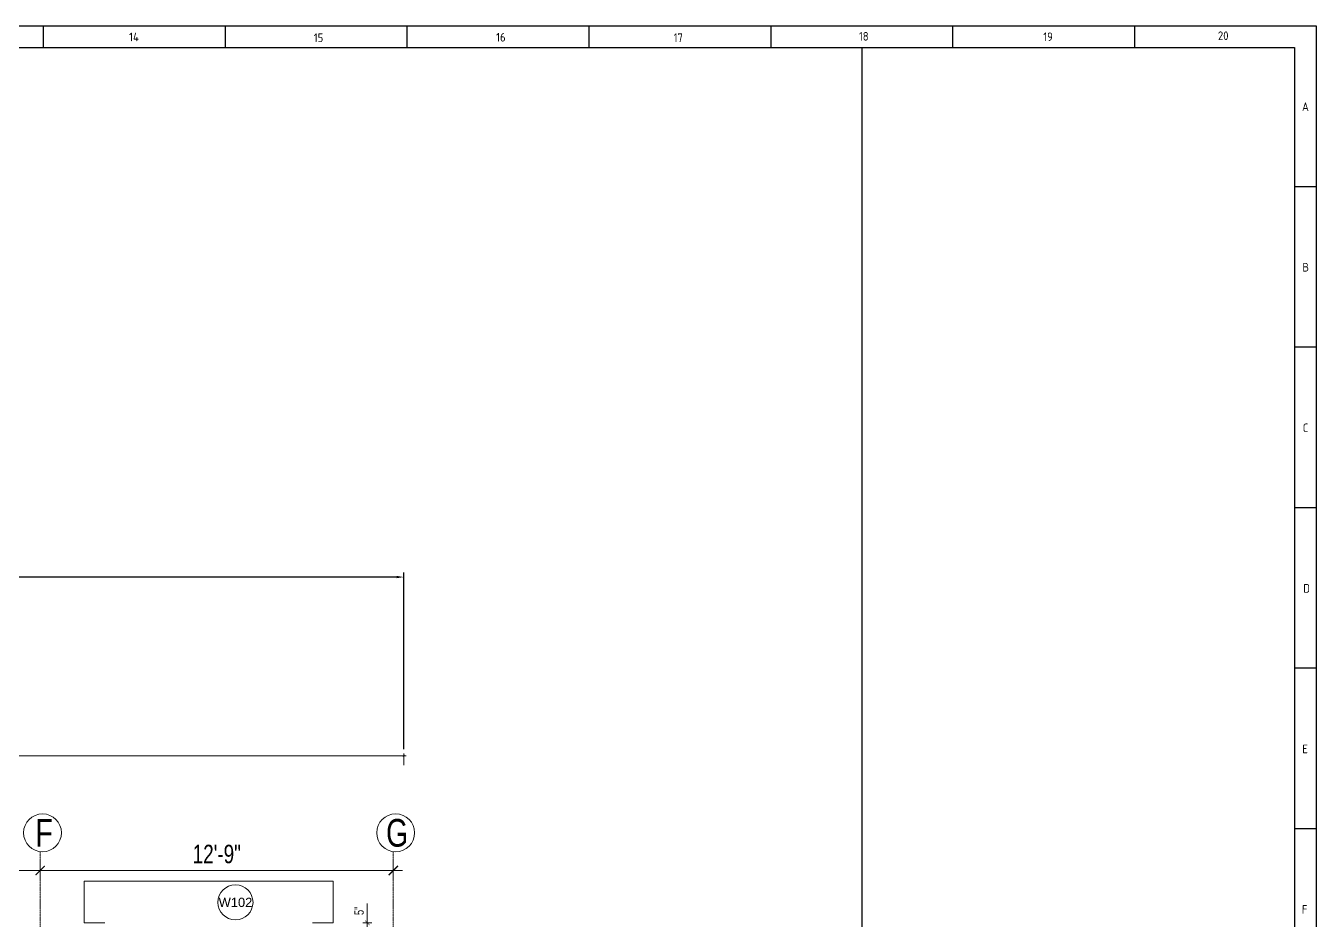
# Model space of a CAD drawing. Header units: inches. Extents: x 985 to 11353, y 526 to 2181.
# Drawn here: x 10794 to 11353, y 1793 to 2181 of the extents above; entities that cross this region are included whole.
import ezdxf
from ezdxf.enums import TextEntityAlignment as Align

# ---------------------------------------------------------------- set-up
doc = ezdxf.new("R2010")
doc.units = ezdxf.units.IN
doc.header["$MEASUREMENT"] = 0
doc.linetypes.add('DASH', pattern=[0.35, 0.25, -0.1])
doc.linetypes.add('PHANTOMX2', pattern=[5, 2.5, -0.5, 0.5, -0.5, 0.5, -0.5])
doc.layers.add('CABLE ROUTE FOR TOTAL PLANE-EMBED 2_DWG$0$SILICAGEL BORDER', color=7, linetype='Continuous')
doc.layers.add('FREE-TEXT', color=7, linetype='Continuous')
for name, color, linetype, lineweight in [('Dimension', 22, 'Continuous', 13), ('grid', 9, 'Continuous', 13), ('Grid marker', 161, 'Continuous', 15), ('Grid Text', 5, 'Continuous', 15), ('I-DOOR-IDEN-N', 7, 'Continuous', 15), ('Plaster Line', 5, 'Continuous', 15), ('Sunshed', 5, 'Continuous', 15)]:
    doc.layers.add(name, color=color, linetype=linetype, lineweight=lineweight)
doc.styles.add('Arial', font='arial.ttf')
doc.styles.get("Standard").update_dxf_attribs({"font": 'isocp3.shx'})
doc.styles.add('Swiss721', font='swisscl.ttf')
doc.dimstyles.new('DIM02 (inch)', dxfattribs={"dimtxt": 2, "dimasz": 1, "dimexe": 1, "dimexo": 0, "dimgap": 0.5, "dimtad": 1, "dimdec": 1, "dimzin": 0, "dimdsep": 46, "dimlunit": 5, "dimtxsty": 'Swiss721', "dimblk": 'ARCHTICK', "dimcen": 0, "dimdle": 1, "dimclrd": 256, "dimclre": 256, "dimclrt": 256, "dimadec": 0, "dimazin": 0, "dimtfac": 1, "dimtdec": 1, "dimtofl": 0, "dimtmove": 0, "dimatfit": 3, "dimldrblk": 'ARCHTICK', "dimfxl": 1, "dimfxlon": 1, "dimtolj": 1, "dimtzin": 0, "dimlwd": 9, "dimlwe": 9, "dimarcsym": 0})
doc.dimstyles.new('DIM08', dxfattribs={"dimtxt": 8, "dimasz": 4, "dimexe": 4, "dimexo": 0, "dimgap": 3, "dimtad": 1, "dimdec": 1, "dimzin": 3, "dimdsep": 46, "dimlunit": 4, "dimtxsty": 'Swiss721', "dimblk": 'ARCHTICK', "dimcen": 0, "dimdle": 4, "dimclrd": 256, "dimclre": 256, "dimclrt": 256, "dimadec": 0, "dimazin": 0, "dimtfac": 1, "dimtdec": 1, "dimtofl": 0, "dimtmove": 0, "dimatfit": 3, "dimldrblk": 'ARCHTICK', "dimfxl": 4, "dimfxlon": 1, "dimtfill": 1, "dimtolj": 1, "dimtzin": 0, "dimlwd": 9, "dimlwe": 9, "dimarcsym": 0})
doc.dimstyles.get("Standard").update_dxf_attribs({"dimtxt": 2, "dimasz": 3, "dimexe": 2, "dimexo": 2, "dimgap": 1, "dimtad": 0, "dimtih": 1, "dimtoh": 1, "dimdec": 1, "dimzin": 0, "dimdsep": 46, "dimtxsty": 'Standard', "dimcen": 0, "dimclrd": 256, "dimclre": 256, "dimclrt": 256, "dimadec": 1, "dimazin": 0, "dimtfac": 1, "dimtdec": 1, "dimtofl": 0, "dimtmove": 0, "dimatfit": 3, "dimfxl": 1, "dimtolj": 1, "dimtzin": 0, "dimlwd": -1, "dimlwe": -1, "dimarcsym": 0})

# ---------------------------------------------------------------- blocks, each defined once
blk = doc.blocks.new('240A1')
at = {"color": 0, "lineweight": -3}
for p, q in [((1045821.62, 286840.35), (1045821.62, 286835.35)), ((1045863.67, 286840.35), (1045863.67, 286835.35)), ((1045905.72, 286840.35), (1045905.72, 286835.35)), ((1045947.77, 286840.35), (1045947.77, 286835.35)), ((1045989.82, 286840.35), (1045989.82, 286835.35)), ((1046031.87, 286840.35), (1046031.87, 286835.35)), ((1046073.92, 286840.35), (1046073.92, 286835.35)), ((1046110.97, 286803.22), (1046115.97, 286803.22)), ((1046110.97, 286766.1), (1046115.97, 286766.1)), ((1046110.97, 286728.97), (1046115.97, 286728.97)), ((1046110.97, 286691.85), (1046115.97, 286691.85)), ((1046110.97, 286654.72), (1046115.97, 286654.72))]:
    blk.add_line(p, q, dxfattribs=at)
at = {"lineweight": -3}
blk.add_line((1046010.97, 286362.35), (1046010.97, 286835.35), dxfattribs=at)
at = {"color": 5, "lineweight": -3}
blk.add_lwpolyline([(1045274.97, 286840.35), (1046115.97, 286840.35), (1046115.97, 286246.35), (1045274.97, 286246.35)], close=True, dxfattribs=at)
at = {"color": 0, "lineweight": -3}
blk.add_lwpolyline([(1045279.97, 286835.35), (1046110.97, 286835.35), (1046110.97, 286251.35), (1045279.97, 286251.35)], close=True, dxfattribs=at)
at = {"lineweight": -3, "char_height": 2, "attachment_point": 1}
for s, insert in [('14', (1045841.46, 286838.77)), ('16', (1045926.33, 286838.71)), ('18', (1046010.22, 286838.92)), ('19', (1046052.85, 286838.81)), ('20', (1046093.24, 286839.05)), ('15', (1045884.16, 286838.59)), ('17', (1045967.36, 286838.61)), ('A', (1046112.67, 286822.63)), ('B', (1046112.77, 286785.51)), ('C', (1046112.88, 286748.38)), ('D', (1046112.98, 286711.26)), ('E', (1046112.76, 286674.13)), ('F', (1046112.65, 286637.01))]:
    blk.add_mtext_dynamic_manual_height_columns(s, width=2, gutter_width=1, heights=[0], dxfattribs=dict(at, insert=insert))
blk = doc.blocks.new('_ArchTick')
at = {"color": 0, "linetype": 'ByBlock', "const_width": 0.15}
blk.add_lwpolyline([(-0.5, -0.5), (0.5, 0.5)], dxfattribs=at)
blk = doc.blocks.new('*D132')
at = {"layer": 'Defpoints', "color": 0, "transparency": 16777216}
for p in [(10634.88, 1814.98), (10799.88, 1814.98), (10799.88, 1809.71)]:
    blk.add_point(p, dxfattribs=at)
at = {"layer": 'Dimension', "lineweight": 9, "transparency": 16777216}
for p, q in [((10634.88, 1814.98), (10634.88, 1818.98)), ((10799.88, 1814.8), (10799.88, 1818.98)), ((10630.88, 1814.98), (10803.88, 1814.98))]:
    blk.add_line(p, q, dxfattribs=at)
at = {"layer": 'Dimension', "lineweight": 9, "transparency": 16777216, "xscale": 4, "yscale": 4, "zscale": 4, "rotation": 180}
blk.add_blockref('_ArchTick', (10634.88, 1814.98), dxfattribs=at)
at = {"layer": 'Dimension', "lineweight": 9, "transparency": 16777216, "xscale": 4, "yscale": 4, "zscale": 4}
blk.add_blockref('_ArchTick', (10799.88, 1814.98), dxfattribs=at)
at = {"layer": 'Dimension', "transparency": 16777216, "insert": (10717.38, 1822.08), "char_height": 8, "attachment_point": 5, "style": 'Swiss721', "bg_fill": 3, "box_fill_scale": 1.25, "bg_fill_color": 256, "bg_fill_true_color": 13158600, "bg_fill_transparency": 0}
blk.add_mtext('\\A1;13\'-9"', dxfattribs=at)
blk = doc.blocks.new('*D173')
at = {"layer": 'Defpoints', "color": 0, "transparency": 16777216}
for p in [(10944.17, 1792.28), (10941.7, 1787.28), (10944.17, 1787.28)]:
    blk.add_point(p, dxfattribs=at)
at = {"layer": 'Dimension', "lineweight": 9, "transparency": 16777216}
for p, q in [((10941.7, 1792.28), (10941.7, 1800.69)), ((10943.7, 1792.28), (10939.7, 1792.28)), ((10941.7, 1787.28), (10941.7, 1794.28)), ((10943.7, 1787.28), (10939.7, 1787.28))]:
    blk.add_line(p, q, dxfattribs=at)
at = {"layer": 'Dimension', "lineweight": 9, "transparency": 16777216, "xscale": 2, "yscale": 2, "zscale": 2}
for p, rotation in [((10941.7, 1792.28), 90), ((10941.7, 1787.28), 270)]:
    blk.add_blockref('_ArchTick', p, dxfattribs=dict(at, rotation=rotation))
at = {"layer": 'Dimension', "transparency": 16777216, "insert": (10938.16, 1797.49), "char_height": 4, "attachment_point": 5, "rotation": 90, "style": 'Swiss721', "bg_fill": 3, "box_fill_scale": 1.25, "bg_fill_color": 256, "bg_fill_true_color": 13158600, "bg_fill_transparency": 0}
blk.add_mtext('\\A1;5"', dxfattribs=at)
blk = doc.blocks.new('wall&door')
at = {"color": 0, "linetype": 'ByBlock', "lineweight": -2}
blk.add_circle((0, 0), 3.04, dxfattribs=at)
at = {"color": 0, "linetype": 'ByBlock', "lineweight": -2, "ltscale": 25.4, "style": 'Arial'}
blk.add_attdef('PT1', text='', height=1.6, dxfattribs=at).set_placement((0, 0), align=Align.MIDDLE_CENTER)
blk = doc.blocks.new('*D234')
at = {"layer": 'Defpoints', "color": 0, "transparency": 16777216}
for p in [(10799.88, 1814.98), (10799.88, 1809.71), (10952.98, 1802.56)]:
    blk.add_point(p, dxfattribs=at)
at = {"layer": 'Dimension', "lineweight": 9, "transparency": 16777216}
for p, q in [((10799.88, 1814.8), (10799.88, 1818.98)), ((10952.98, 1814.8), (10952.98, 1818.98)), ((10956.98, 1814.98), (10795.88, 1814.98))]:
    blk.add_line(p, q, dxfattribs=at)
at = {"layer": 'Dimension', "lineweight": 9, "transparency": 16777216, "xscale": 4, "yscale": 4, "zscale": 4, "rotation": 180}
blk.add_blockref('_ArchTick', (10799.88, 1814.98), dxfattribs=at)
at = {"layer": 'Dimension', "lineweight": 9, "transparency": 16777216, "xscale": 4, "yscale": 4, "zscale": 4}
blk.add_blockref('_ArchTick', (10952.98, 1814.98), dxfattribs=at)
at = {"layer": 'Dimension', "transparency": 16777216, "insert": (10876.43, 1822.07), "char_height": 8, "attachment_point": 5, "style": 'Swiss721', "bg_fill": 3, "box_fill_scale": 1.25, "bg_fill_color": 256, "bg_fill_true_color": 13158600, "bg_fill_transparency": 0}
blk.add_mtext('\\A1;12\'-9"', dxfattribs=at)
blk = doc.blocks.new('*D235')
at = {"layer": 'Defpoints', "color": 0, "transparency": 16777216}
for p in [(10957.48, 1864.63), (9972.88, 1792.28), (10957.48, 1791.78)]:
    blk.add_point(p, dxfattribs=at)
at = {"layer": 'Plaster Line', "lineweight": 9, "transparency": 16777216}
for p, q in [((9971.88, 1864.63), (10958.48, 1864.63)), ((9972.88, 1860.63), (9972.88, 1865.63)), ((10957.48, 1860.63), (10957.48, 1865.63))]:
    blk.add_line(p, q, dxfattribs=at)
at = {"layer": 'Plaster Line', "lineweight": 9, "transparency": 16777216, "rotation": 180}
blk.add_blockref('_ArchTick', (9972.88, 1864.63), dxfattribs=at)
at = {"layer": 'Plaster Line', "lineweight": 9, "transparency": 16777216}
blk.add_blockref('_ArchTick', (10957.48, 1864.63), dxfattribs=at)
at = {"layer": 'Plaster Line', "transparency": 16777216, "insert": (10465.18, 1867.47), "char_height": 2, "attachment_point": 5, "style": 'Swiss721', "bg_fill": 3, "box_fill_scale": 1.25, "bg_fill_color": 256, "bg_fill_true_color": 13158600, "bg_fill_transparency": 0}
blk.add_mtext('\\A1;984{\\H1.000000x;\\S1/2;}"', dxfattribs=at)
blk = doc.blocks.new('*D437')
at = {"layer": 'Defpoints', "color": 0, "transparency": 16777216}
for p in [(10957.48, 1942.2), (9972.88, 1865.63), (10957.48, 1865.63)]:
    blk.add_point(p, dxfattribs=at)
at = {"layer": 'FREE-TEXT', "transparency": 16777216}
for p, q in [((9972.88, 1867.63), (9972.88, 1944.2)), ((9975.88, 1942.2), (10441.93, 1942.2)), ((10954.48, 1942.2), (10488.43, 1942.2)), ((10957.48, 1867.63), (10957.48, 1944.2))]:
    blk.add_line(p, q, dxfattribs=at)
for points in [[(9975.88, 1942.7), (9975.88, 1941.7), (9972.88, 1942.2)], [(10954.48, 1942.7), (10954.48, 1941.7), (10957.48, 1942.2)]]:
    blk.add_solid(points, dxfattribs=at)
at = {"layer": 'FREE-TEXT', "transparency": 16777216, "insert": (10465.18, 1942.2), "char_height": 10, "attachment_point": 5}
blk.add_mtext('\\A1;82\'-0.6"', dxfattribs=at)

msp = doc.modelspace()

# ---------------------------------------------------------------- linework, layer by layer
at = {"layer": 'grid', "linetype": 'PHANTOMX2', "ltscale": 0.2}
msp.add_lwpolyline([(10952.98, 1407.33), (10952.98, 1823.1)], dxfattribs=at)
at = {"layer": 'Grid marker'}
for centre in [(10800.88, 1831.31), (10953.98, 1831.31)]:
    msp.add_circle(centre, 8.21, dxfattribs=at)
at = {"layer": 'Sunshed', "linetype": 'DASH'}
msp.add_lwpolyline([(10827.88, 1792.28), (10818.88, 1792.28), (10818.88, 1810.28), (10926.88, 1810.28), (10926.88, 1810.28), (10926.88, 1792.28), (10917.88, 1792.28)], dxfattribs=at)

# ---------------------------------------------------------------- block references
at = {"layer": 'CABLE ROUTE FOR TOTAL PLANE-EMBED 2_DWG$0$SILICAGEL BORDER', "color": 7, "xscale": 1.875, "yscale": 1.875, "zscale": 1.875}
msp.add_blockref('240A1', (-1950114.32, -535644.44), dxfattribs=at)
at = {"layer": 'I-DOOR-IDEN-N'}
ref = msp.add_blockref('wall&door', (10884.54, 1801.15), dxfattribs=dict(at, xscale=2.5, yscale=2.5, zscale=2.5))
ref.add_attrib('PT1', 'W102', dxfattribs={"layer": '0', "color": 7, "linetype": 'ByBlock', "lineweight": -2, "ltscale": 25.4, "height": 4, "style": 'Arial'}).set_placement((10884.54, 1801.15), align=Align.MIDDLE_CENTER)

# ---------------------------------------------------------------- texts
at = {"layer": 'Grid Text', "style": 'Swiss721'}
for s, p in [('F', (10801.52, 1831.3)), ('G', (10954.62, 1831.3))]:
    msp.add_text(s, height=12, dxfattribs=at).set_placement(p, align=Align.MIDDLE)

# ---------------------------------------------------------------- next in the draw order: dimensions: what is measured, and where the dimension line sits
at = {"layer": 'Dimension'}
dim = msp.add_linear_dim(base=(10799.88, 1814.98), p1=(10634.88, 1814.98), p2=(10799.88, 1809.71), dimstyle='DIM08', override={"dimfxl": 0.18, "dimarcsym": 2}, dxfattribs=at)
dim.commit()
dim.dimension.update_dxf_attribs({"geometry": '*D132', "text_midpoint": (10717.38, 1822.08)})
dim = msp.add_linear_dim(base=(10941.7, 1787.28), p1=(10944.17, 1792.28), p2=(10944.17, 1787.28), angle=90, dimstyle='DIM08', override={"dimscale": 0.5, "dimarcsym": 2}, dxfattribs=at)
dim.commit()
dim.dimension.update_dxf_attribs({"geometry": '*D173', "text_midpoint": (10941.7, 1797.49), "dimtype": 160})

# ---------------------------------------------------------------- next in the draw order: linework, layer by layer
at = {"layer": 'grid', "linetype": 'PHANTOMX2', "ltscale": 0.2}
msp.add_lwpolyline([(10799.88, 1407.33), (10799.88, 1823.1)], dxfattribs=at)

# ---------------------------------------------------------------- next in the draw order: dimensions: what is measured, and where the dimension line sits
at = {"layer": 'Dimension'}
dim = msp.add_linear_dim(base=(10799.88, 1814.98), p1=(10952.98, 1802.56), p2=(10799.88, 1809.71), angle=180, dimstyle='DIM08', override={"dimfxl": 0.18, "dimarcsym": 2}, dxfattribs=at)
dim.commit()
dim.dimension.update_dxf_attribs({"geometry": '*D234', "text_midpoint": (10876.43, 1822.07)})

# ---------------------------------------------------------------- next in the draw order: dimensions: what is measured, and where the dimension line sits
at = {"layer": 'Plaster Line'}
dim = msp.add_linear_dim(base=(10957.48, 1864.63), p1=(9972.88, 1792.28), p2=(10957.48, 1791.78), dimstyle='DIM02 (inch)', override={"dimpost": '"', "dimfxl": 4, "dimtfill": 1, "dimarcsym": 2}, dxfattribs=at)
dim.commit()
dim.dimension.update_dxf_attribs({"geometry": '*D235', "text_midpoint": (10465.18, 1867.47)})

# ---------------------------------------------------------------- next in the draw order: dimensions: what is measured, and where the dimension line sits
at = {"layer": 'FREE-TEXT'}
dim = msp.add_linear_dim(base=(10957.48, 1942.2), p1=(9972.88, 1865.63), p2=(10957.48, 1865.63), dimstyle='Standard', override={"dimtxt": 10, "dimtih": 0, "dimtoh": 0, "dimlunit": 3}, dxfattribs=at)
dim.commit()
dim.dimension.update_dxf_attribs({"geometry": '*D437', "text_midpoint": (10465.18, 1942.2)})

doc.saveas('drawing.dxf')
